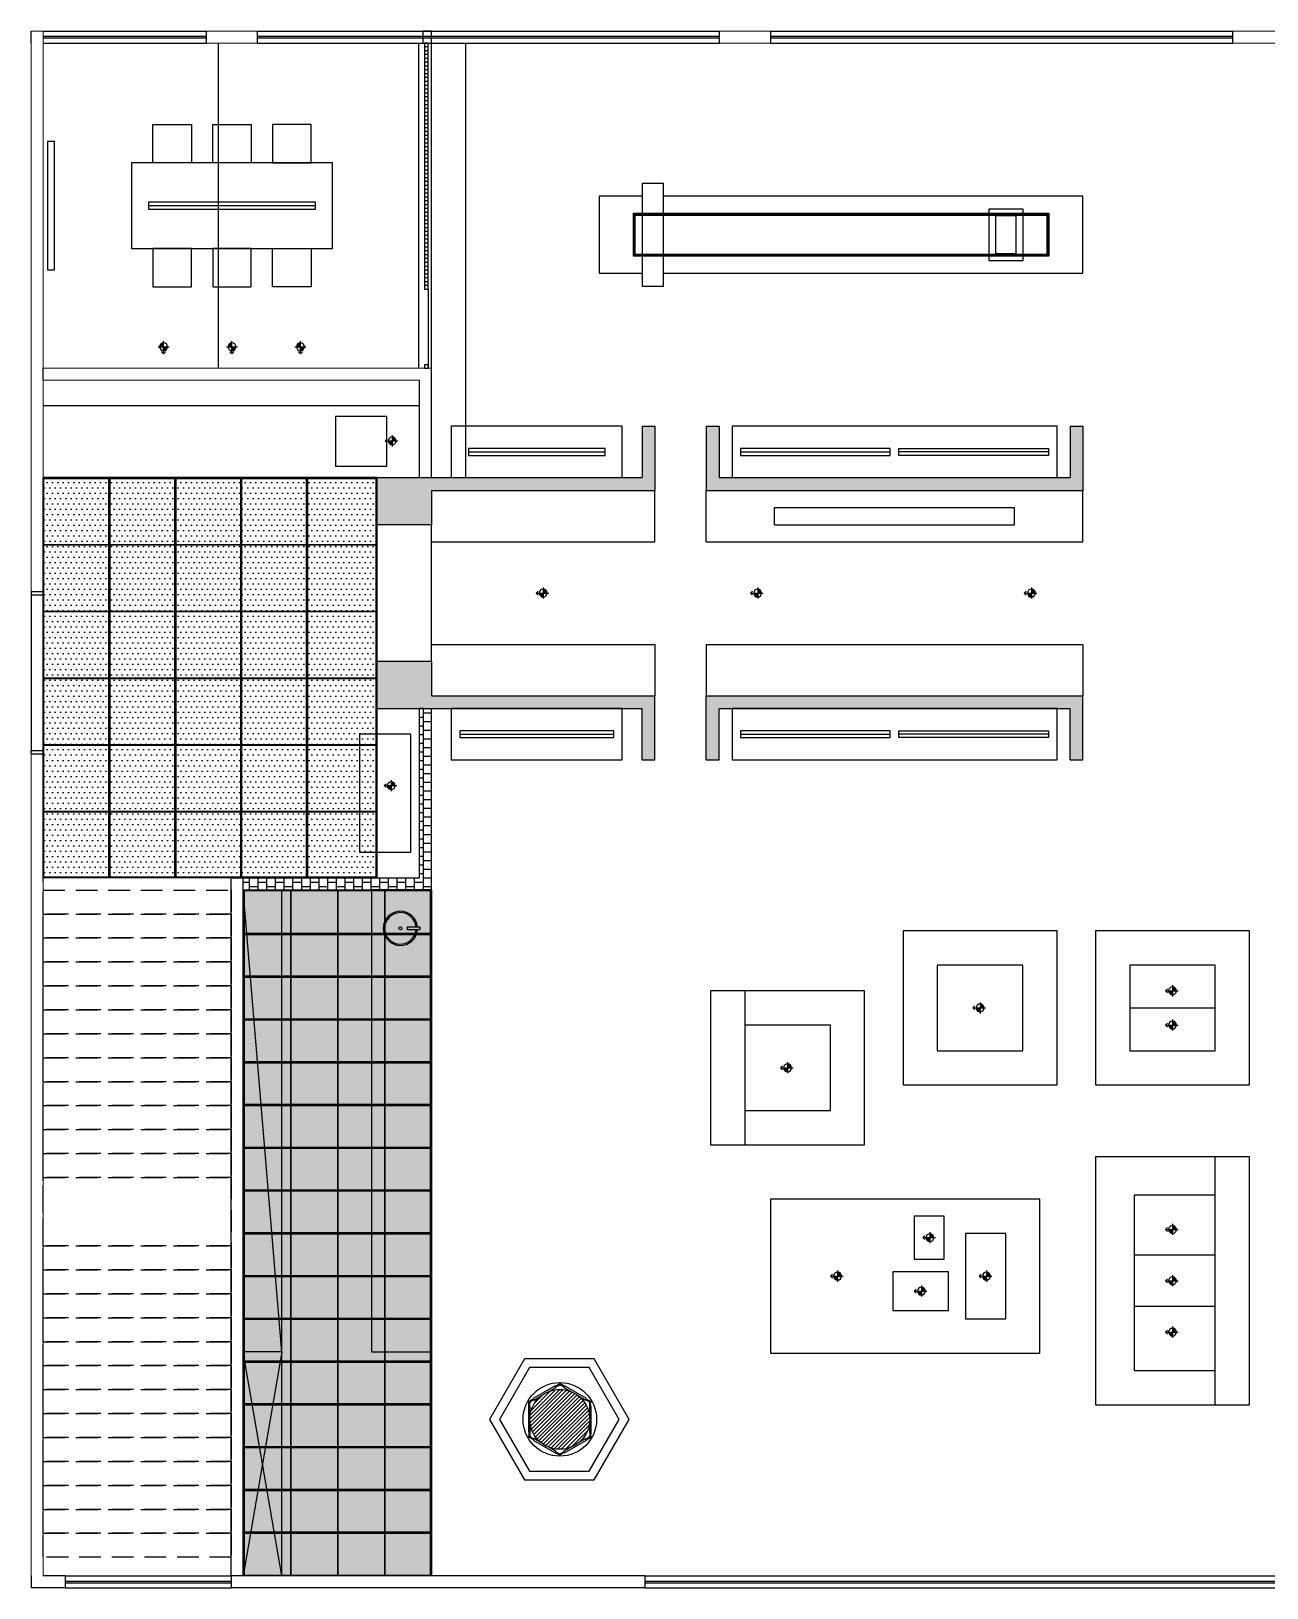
# Model space of a CAD drawing. Header units: millimetres. Extents: x 5625199 to 7433318, y -3316392 to -2552493.
# Drawn here: x 5939315 to 5953760, y -2584967 to -2566767 of the extents above; entities that cross this region are included whole.
import ezdxf

# ---------------------------------------------------------------- set-up
doc = ezdxf.new("R2010")
doc.units = ezdxf.units.MM
doc.linetypes.add('DASHEDX2', pattern=[38.1, 25.4, -12.7])
for name, color, linetype in [('PL-固定家具', 155, 'Continuous'), ('PL-固定落地', 155, 'Continuous'), ('PL-天花', 30, 'Continuous'), ('PL-新建墙体', 5, 'Continuous'), ('PL-活动家具', 15, 'Continuous'), ('PL-灯具', 2, 'Continuous')]:
    doc.layers.add(name, color=color, linetype=linetype)
doc.styles.add('XZC', font='SIMPLEX.SHX', dxfattribs={"width": 0.7, "bigfont": 'hztxt.shx'})
doc.linetypes.add('LED_LINE', pattern='A,12.7,-5.08,["LED",XZC,S=2.54,R=0,X=-2.54,Y=-1.27],-6.35', length=24.13)
pattern_1 = [(90, (312008.75, -404207.51), (-101.6, 6e-15), []), (180, (312008.753, -404207.51), (-101.6, -50.8), [101.6, -101.6])]

# ---------------------------------------------------------------- blocks, each defined once
blk = doc.blocks.new('黑石hei10.cn06063789')
h = blk.add_hatch(color=8)
h.paths.add_polyline_path([(0, 42), (30, 42, 0.414214), (0, 72)])
h.paths.add_polyline_path([(0, 42), (-30, 42, 0.414214), (0, 12)])
at = {"color": 0}
for p, q in [((-42, 42), (42, 42)), ((0, 96), (-15, 81)), ((0, 96), (0, 0)), ((0, 96), (15, 81))]:
    blk.add_line(p, q, dxfattribs=at)
blk.add_circle((0, 42), 30, dxfattribs=at)
blk = doc.blocks.new('*U705')
at = {"layer": 'PL-灯具'}
blk.add_blockref('黑石hei10.cn06063789', (0, -42), dxfattribs=at)
blk = doc.blocks.new('*U707')
at = {"layer": 'PL-灯具'}
blk.add_blockref('黑石hei10.cn06063789', (0, -42), dxfattribs=at)
blk = doc.blocks.new('*U709')
at = {"layer": 'PL-灯具'}
blk.add_blockref('黑石hei10.cn06063789', (0, -42), dxfattribs=at)
blk = doc.blocks.new('*U713')
at = {"layer": 'PL-灯具'}
blk.add_blockref('黑石hei10.cn06063789', (0, -42), dxfattribs=at)
blk = doc.blocks.new('*U714')
at = {"layer": 'PL-灯具'}
blk.add_blockref('黑石hei10.cn06063789', (0, -42), dxfattribs=at)
blk = doc.blocks.new('XP-4')
at = {"color": 0, "linetype": 'Continuous'}
blk.add_lwpolyline([(0, -16), (0, 16), (-179, 16), (-179, -16)], close=True, dxfattribs=at)
blk.add_circle((-276, 0), 20.9, dxfattribs=at)
blk.add_arc((-276, 0), 240, 3.7177, 356.2823, dxfattribs=at)
at = {"color": 8}
blk.add_arc((-276, 0), 221, 3.8796, 356.1204, dxfattribs=at)

msp = doc.modelspace()

# ---------------------------------------------------------------- hatches: boundary and pattern name
at = {"layer": 'PL-天花'}
h = msp.add_hatch(dxfattribs=at)
h.set_pattern_fill('DOTS', color=250, scale=1000)
h.set_pattern_definition([(0, (4565752.694, -2620792.49), (31.25, 62.5), [0, -62.5])])
h.paths.add_polyline_path([(5939465.29, -2571977.17), (5943345.41, -2571977.17), (5943345.41, -2576637.65), (5939465.29, -2576637.65)])
h = msp.add_hatch(dxfattribs=at)
h.set_pattern_fill('DOTS', color=250, scale=1000)
h.set_pattern_definition([(0, (4565752.694, -2620812.49), (31.25, 62.5), [0, -62.5])])
h.paths.add_polyline_path([(5943985.32, -2576817.28), (5941805.3, -2576817.28), (5941805.3, -2584817.24), (5943985.32, -2584817.24)])
at = {"layer": 'PL-新建墙体'}
h = msp.add_hatch(dxfattribs=at)
h.set_pattern_fill('AR-B88', color=250, scale=0.5, angle=90)
h.set_pattern_definition(pattern_1)
h.paths.add_polyline_path([(5943855.32, -2571987.17), (5943355.32, -2571987.17), (5943355.32, -2572137.17), (5943355.34, -2572537.17), (5943995.32, -2572537.17), (5943995.32, -2572137.17), (5946606.45, -2572137.17), (5946606.45, -2571387.17), (5946456.45, -2571387.17), (5946456.45, -2571987.17), (5943995.32, -2571987.17)])
h.paths.add_polyline_path([(5943355.32, -2574537.17), (5943355.41, -2574687.17), (5943855.32, -2574687.17), (5943995.59, -2574687.17), (5946456.45, -2574687.17), (5946456.45, -2575287.17), (5946606.45, -2575287.17), (5946606.45, -2574537.17), (5943995.32, -2574537.17), (5943995.32, -2574137.17), (5943355.4, -2574137.17)])
h.paths.add_polyline_path([(5947206.45, -2574537.17), (5947206.45, -2575287.17), (5947356.45, -2575287.17), (5947356.45, -2574687.17), (5951460.06, -2574687.17), (5951460.06, -2575287.17), (5951610.06, -2575287.17), (5951610.06, -2574537.17)])
h.paths.add_polyline_path([(5951610.06, -2572137.17), (5951610.06, -2571387.17), (5951460.06, -2571387.17), (5951460.06, -2571987.17), (5947356.45, -2571987.17), (5947356.45, -2571387.17), (5947206.45, -2571387.17), (5947206.45, -2572137.17)])
h.paths.add_polyline_path([(5958455.35, -2572137.17), (5958455.35, -2571387.17), (5958305.35, -2571387.17), (5958305.35, -2571987.17), (5954160.06, -2571987.17), (5954160.06, -2571387.17), (5954010.06, -2571387.17), (5954010.06, -2572137.17)])
h.paths.add_polyline_path([(5954010.06, -2574537.17), (5954010.06, -2575287.17), (5954160.06, -2575287.17), (5954160.06, -2574687.17), (5958305.35, -2574687.17), (5958305.35, -2575287.17), (5958455.35, -2575287.17), (5958455.35, -2574537.17)])
h.paths.add_polyline_path([(5961024.71, -2566767.06), (5961024.71, -2566827.06), (5961024.71, -2566847.06), (5961024.71, -2566907.06), (5961624.71, -2566907.06), (5961624.71, -2567307.06), (5961774.71, -2567307.06), (5961774.71, -2566907.06), (5961895.29, -2566907.06), (5961895.29, -2566767.06)])
h = msp.add_hatch(dxfattribs=at)
h.set_pattern_fill('AR-B88', color=250, scale=0.5, angle=90)
h.set_pattern_definition(pattern_1)
h.paths.add_polyline_path([(5943995.59, -2574687.17), (5943855.32, -2574687.17), (5943855.32, -2576667.65), (5941795.3, -2576667.65), (5941795.3, -2576807.28), (5943995.32, -2576807.28)])
h = msp.add_hatch(dxfattribs=at)
h.set_pattern_fill('ANSI31', color=251, scale=10)
h.set_pattern_definition([(45, (312008.753, -404207.51), (-22.4506403, 22.4506403), [])])
h.paths.add_polyline_path([(5959965.22, -2580820.61, 1), (5959265.22, -2580820.61, 1)])
h.paths.add_polyline_path([(5945845.3, -2582997.24, 1), (5945145.3, -2582997.24, 1)])

# ---------------------------------------------------------------- linework, layer by layer
at = {"color": 255, "ltscale": 500}
for p, q in [((5939315.19, -2566907.06), (5939315.19, -2566767.06)), ((5939455.29, -2570847.06), (5939455.29, -2570707.06))]:
    msp.add_line(p, q, dxfattribs=at)
at = {"lineweight": 18}
for p, q in [((5939455.29, -2566767.06), (5939315.19, -2566767.06)), ((5939455.29, -2566767.06), (5939455.29, -2570707.06)), ((5939315.19, -2573317.55), (5939315.19, -2566907.06)), ((5939455.29, -2570847.06), (5939455.29, -2573317.55)), ((5939315.19, -2584827.24), (5939315.19, -2575217.55)), ((5939455.3, -2584827.24), (5939455.29, -2575217.55)), ((5943995.51, -2576807.28), (5941795.3, -2576807.28))]:
    msp.add_line(p, q, dxfattribs=at)
at = {"color": 250, "ltscale": 500}
for p, q in [((5939455.29, -2566767.06), (5941363.2, -2566767.06)), ((5941963.2, -2566767.06), (5947363.2, -2566767.06)), ((5947963.2, -2566767.06), (5953363.2, -2566767.06)), ((5939455.29, -2566907.06), (5941363.2, -2566907.06)), ((5941963.2, -2566907.06), (5947363.2, -2566907.06)), ((5947963.2, -2566907.06), (5953363.2, -2566907.06)), ((5939315.19, -2573357.55), (5939315.19, -2575177.55)), ((5939714.87, -2584827.24), (5941655.3, -2584827.24)), ((5939714.87, -2584967.24), (5941655.3, -2584967.24)), ((5946488.02, -2584827.24), (5958942.14, -2584827.24)), ((5946488.02, -2584967.24), (5958942.14, -2584967.24))]:
    msp.add_line(p, q, dxfattribs=at)
at = {"color": 255}
for p, q in [((5941363.2, -2566907.06), (5941363.2, -2566767.06)), ((5941963.2, -2566907.06), (5941963.2, -2566767.06)), ((5947363.2, -2566907.06), (5947363.2, -2566767.06)), ((5947963.2, -2566907.06), (5947963.2, -2566767.06)), ((5953363.2, -2566907.06), (5953363.2, -2566767.06)), ((5939714.87, -2584827.24), (5939714.87, -2584967.24)), ((5941655.3, -2584827.24), (5941655.3, -2584967.24)), ((5946488.02, -2584827.24), (5946488.02, -2584967.24)), ((5946488.02, -2584827.24), (5946488.02, -2584967.24))]:
    msp.add_line(p, q, dxfattribs=at)
at = {"color": 255, "lineweight": 9}
for p, q in [((5941363.2, -2566767.06), (5941963.2, -2566767.06)), ((5947363.2, -2566767.06), (5947963.2, -2566767.06)), ((5953363.2, -2566767.06), (5953963.2, -2566767.06)), ((5941363.2, -2566907.06), (5941963.2, -2566907.06)), ((5947363.2, -2566907.06), (5947963.2, -2566907.06)), ((5953363.2, -2566907.06), (5953963.2, -2566907.06))]:
    msp.add_line(p, q, dxfattribs=at)
at = {"color": 3, "ltscale": 500}
for p, q in [((5939455.29, -2566827.06), (5941363.2, -2566827.06)), ((5939455.29, -2566847.06), (5941363.2, -2566847.06)), ((5941963.2, -2566827.06), (5947363.2, -2566827.06)), ((5941963.2, -2566847.06), (5947363.2, -2566847.06)), ((5947963.2, -2566827.06), (5953363.2, -2566827.06)), ((5947963.2, -2566847.06), (5953363.2, -2566847.06)), ((5939714.87, -2584887.24), (5941655.3, -2584887.24)), ((5939714.87, -2584907.24), (5941655.3, -2584907.24)), ((5946488.02, -2584887.24), (5958942.14, -2584887.24)), ((5946488.02, -2584907.24), (5958942.14, -2584907.24))]:
    msp.add_line(p, q, dxfattribs=at)
at = {"lineweight": 9}
for p, q in [((5939455.29, -2570707.06), (5941515.3, -2570707.06)), ((5943995.32, -2570707.06), (5941515.3, -2570707.06)), ((5941515.3, -2570707.06), (5941515.3, -2570707.06)), ((5939455.29, -2570847.06), (5941655.3, -2570847.06)), ((5943855.32, -2570847.06), (5941655.3, -2570847.06))]:
    msp.add_line(p, q, dxfattribs=at)
at = {"ltscale": 500}
for p, q in [((5943995.32, -2571987.17), (5943995.32, -2570707.06)), ((5943855.32, -2571987.17), (5943855.32, -2570847.06)), ((5939315.19, -2573317.55), (5939455.29, -2573317.55)), ((5939315.19, -2575217.55), (5939455.29, -2575217.55)), ((5941795.3, -2576807.28), (5941795.3, -2576667.65)), ((5939315.19, -2584827.24), (5939315.19, -2584967.24)), ((5939714.87, -2584967.24), (5939315.19, -2584967.24)), ((5939714.87, -2584827.24), (5939455.3, -2584827.24)), ((5946488.02, -2584827.24), (5941655.3, -2584827.24)), ((5946488.02, -2584967.24), (5941655.3, -2584967.24))]:
    msp.add_line(p, q, dxfattribs=at)
at = {"color": 255, "lineweight": 18}
msp.add_line((5939455.29, -2582106.66), (5939455.29, -2576668.22), dxfattribs=at)
at = {"color": 255, "linetype": 'DASHEDX2', "ltscale": 10}
msp.add_line((5939455.3, -2584327.24), (5939455.3, -2576668.22), dxfattribs=at)
for p, q in [((5941655.3, -2584827.24), (5941655.3, -2576667.65)), ((5941795.3, -2584827.24), (5941795.3, -2576807.28))]:
    msp.add_line(p, q)
at = {"ltscale": 500}
for points in [[(5939315.19, -2573317.55), (5939315.19, -2573357.55), (5939455.19, -2573357.55), (5939455.19, -2573317.55)], [(5939315.19, -2575217.55), (5939315.19, -2575177.55), (5939455.19, -2575177.55), (5939455.19, -2575217.55)]]:
    msp.add_lwpolyline(points, dxfattribs=at)
at = {"color": 250, "linetype": 'DASHEDX2', "ltscale": 10}
for points in [[(5939455.3, -2576809.24), (5941655.3, -2576809.31), (5941655.3, -2577089.31), (5939455.3, -2577089.24)], [(5939455.3, -2577089.24), (5941655.3, -2577089.31), (5941655.3, -2577369.31), (5939455.3, -2577369.24)], [(5939455.3, -2577369.24), (5941655.3, -2577369.31), (5941655.3, -2577649.31), (5939455.3, -2577649.24)], [(5939455.3, -2577649.24), (5941655.3, -2577649.31), (5941655.3, -2577929.31), (5939455.3, -2577929.24)], [(5939455.3, -2577929.24), (5941655.3, -2577929.31), (5941655.3, -2578209.31), (5939455.3, -2578209.24)], [(5939455.3, -2578209.24), (5941655.3, -2578209.31), (5941655.3, -2578489.31), (5939455.3, -2578489.24)], [(5939455.3, -2578489.24), (5941655.3, -2578489.31), (5941655.3, -2578769.31), (5939455.3, -2578769.24)], [(5939455.3, -2578769.24), (5941655.3, -2578769.31), (5941655.3, -2579049.31), (5939455.3, -2579049.24)], [(5939455.3, -2579049.24), (5941655.3, -2579049.31), (5941655.3, -2579329.31), (5939455.3, -2579329.24)], [(5939455.3, -2579329.24), (5941655.3, -2579329.31), (5941655.3, -2579609.31), (5939455.3, -2579609.24)], [(5939455.3, -2579609.24), (5941655.3, -2579609.31), (5941655.3, -2579889.31), (5939455.3, -2579889.24)], [(5939455.3, -2579889.24), (5941655.3, -2579889.31), (5941655.3, -2580169.31), (5939455.3, -2580169.24)], [(5939455.3, -2580169.24), (5941655.3, -2580169.31), (5941655.3, -2580969.31), (5939455.3, -2580969.24)], [(5939455.3, -2580969.24), (5941655.3, -2580969.31), (5941655.3, -2581249.31), (5939455.3, -2581249.24)], [(5939455.3, -2581249.24), (5941655.3, -2581249.31), (5941655.3, -2581529.31), (5939455.3, -2581529.24)], [(5939455.3, -2581529.24), (5941655.3, -2581529.31), (5941655.3, -2581809.31), (5939455.3, -2581809.24)], [(5939455.3, -2581809.24), (5941655.3, -2581809.31), (5941655.3, -2582089.31), (5939455.3, -2582089.24)], [(5939455.3, -2582089.24), (5941655.3, -2582089.31), (5941655.3, -2582369.31), (5939455.3, -2582369.24)], [(5939455.3, -2582369.24), (5941655.3, -2582369.31), (5941655.3, -2582649.31), (5939455.3, -2582649.24)], [(5939455.3, -2582649.24), (5941655.3, -2582649.31), (5941655.3, -2582929.31), (5939455.3, -2582929.24)], [(5939455.3, -2582929.24), (5941655.3, -2582929.31), (5941655.3, -2583209.31), (5939455.3, -2583209.24)], [(5939455.3, -2583209.24), (5941655.3, -2583209.31), (5941655.3, -2583489.31), (5939455.3, -2583489.24)], [(5939455.3, -2583489.24), (5941655.3, -2583489.31), (5941655.3, -2583769.31), (5939455.3, -2583769.24)], [(5939455.3, -2583769.24), (5941655.3, -2583769.31), (5941655.3, -2584049.31), (5939455.3, -2584049.24)], [(5939455.3, -2584049.24), (5941655.3, -2584049.31), (5941655.3, -2584329.31), (5939455.3, -2584329.24)], [(5939455.3, -2584329.24), (5941655.3, -2584329.31), (5941655.3, -2584609.31), (5939455.3, -2584609.24)]]:
    msp.add_lwpolyline(points, close=True, dxfattribs=at)
at = {"layer": 'PL-固定家具', "ltscale": 500}
for p, q in [((5943915.32, -2566906.95), (5943915.32, -2569787.06)), ((5943955.32, -2569786.95), (5943955.32, -2566906.95)), ((5943955.32, -2569787.06), (5943915.32, -2569787.06))]:
    msp.add_line(p, q, dxfattribs=at)
at = {"layer": 'PL-固定家具'}
msp.add_line((5943855.32, -2571147.06), (5939455.29, -2571147.06), dxfattribs=at)
at = {"layer": 'PL-固定家具', "color": 8}
for p, q in [((5945444.6, -2582609.19), (5945485.3, -2582586.99)), ((5945449.39, -2582617.97), (5945490.09, -2582595.77)), ((5945541.21, -2582617.97), (5945500.51, -2582595.77)), ((5945546, -2582609.19), (5945505.3, -2582586.99)), ((5945184.59, -2582759.31), (5945145.02, -2582783.46)), ((5945189.8, -2582767.84), (5945150.23, -2582791.99)), ((5945800.8, -2582767.84), (5945840.37, -2582791.99)), ((5945806.01, -2582759.31), (5945845.58, -2582783.46)), ((5945133.89, -2582847.11), (5945135.02, -2582800.77)), ((5945143.89, -2582847.36), (5945145.02, -2582801.02)), ((5945846.71, -2582847.36), (5945845.58, -2582801.02)), ((5945856.71, -2582847.11), (5945855.58, -2582800.77)), ((5945133.89, -2583147.36), (5945135.02, -2583193.7)), ((5945143.89, -2583147.11), (5945145.02, -2583193.46)), ((5945846.71, -2583147.11), (5945845.58, -2583193.46)), ((5945856.71, -2583147.36), (5945855.58, -2583193.7)), ((5945184.59, -2583235.16), (5945145.02, -2583211.02)), ((5945189.8, -2583226.63), (5945150.23, -2583202.48)), ((5945800.8, -2583226.63), (5945840.37, -2583202.48)), ((5945806.01, -2583235.16), (5945845.58, -2583211.02)), ((5945444.6, -2583385.29), (5945485.3, -2583407.48)), ((5945449.39, -2583376.51), (5945490.09, -2583398.7)), ((5945541.21, -2583376.51), (5945500.51, -2583398.7)), ((5945546, -2583385.29), (5945505.3, -2583407.48))]:
    msp.add_line(p, q, dxfattribs=at)
at = {"layer": 'PL-固定家具', "color": 250, "ltscale": 500}
for points in [[(5943915.32, -2566946.95), (5943955.32, -2566946.95), (5943955.32, -2566906.95), (5943915.32, -2566906.95)], [(5943915.32, -2567036.95), (5943955.32, -2567036.95), (5943955.32, -2566996.95), (5943915.32, -2566996.95)], [(5943915.32, -2567126.95), (5943955.32, -2567126.95), (5943955.32, -2567086.95), (5943915.32, -2567086.95)], [(5943915.32, -2567216.95), (5943955.32, -2567216.95), (5943955.32, -2567176.95), (5943915.32, -2567176.95)], [(5943915.32, -2567306.95), (5943955.32, -2567306.95), (5943955.32, -2567266.95), (5943915.32, -2567266.95)], [(5943915.32, -2567396.95), (5943955.32, -2567396.95), (5943955.32, -2567356.95), (5943915.32, -2567356.95)], [(5943915.32, -2567486.95), (5943955.32, -2567486.95), (5943955.32, -2567446.95), (5943915.32, -2567446.95)], [(5943915.32, -2567576.95), (5943955.32, -2567576.95), (5943955.32, -2567536.95), (5943915.32, -2567536.95)], [(5943915.32, -2567666.95), (5943955.32, -2567666.95), (5943955.32, -2567626.95), (5943915.32, -2567626.95)], [(5943915.32, -2567756.95), (5943955.32, -2567756.95), (5943955.32, -2567716.95), (5943915.32, -2567716.95)], [(5943915.32, -2567846.95), (5943955.32, -2567846.95), (5943955.32, -2567806.95), (5943915.32, -2567806.95)], [(5943915.32, -2567936.95), (5943955.32, -2567936.95), (5943955.32, -2567896.95), (5943915.32, -2567896.95)], [(5943915.32, -2568026.95), (5943955.32, -2568026.95), (5943955.32, -2567986.95), (5943915.32, -2567986.95)], [(5943915.32, -2568116.95), (5943955.32, -2568116.95), (5943955.32, -2568076.95), (5943915.32, -2568076.95)], [(5943915.32, -2568206.95), (5943955.32, -2568206.95), (5943955.32, -2568166.95), (5943915.32, -2568166.95)], [(5943915.32, -2568296.95), (5943955.32, -2568296.95), (5943955.32, -2568256.95), (5943915.32, -2568256.95)], [(5943915.32, -2568386.95), (5943955.32, -2568386.95), (5943955.32, -2568346.95), (5943915.32, -2568346.95)], [(5943915.32, -2568476.95), (5943955.32, -2568476.95), (5943955.32, -2568436.95), (5943915.32, -2568436.95)], [(5943915.32, -2568566.95), (5943955.32, -2568566.95), (5943955.32, -2568526.95), (5943915.32, -2568526.95)], [(5943915.32, -2568656.95), (5943955.32, -2568656.95), (5943955.32, -2568616.95), (5943915.32, -2568616.95)], [(5943915.32, -2568746.95), (5943955.32, -2568746.95), (5943955.32, -2568706.95), (5943915.32, -2568706.95)], [(5943915.32, -2568836.95), (5943955.32, -2568836.95), (5943955.32, -2568796.95), (5943915.32, -2568796.95)], [(5943915.32, -2568926.95), (5943955.32, -2568926.95), (5943955.32, -2568886.95), (5943915.32, -2568886.95)], [(5943915.32, -2569016.95), (5943955.32, -2569016.95), (5943955.32, -2568976.95), (5943915.32, -2568976.95)], [(5943915.32, -2569106.95), (5943955.32, -2569106.95), (5943955.32, -2569066.95), (5943915.32, -2569066.95)], [(5943915.32, -2569196.95), (5943955.32, -2569196.95), (5943955.32, -2569156.95), (5943915.32, -2569156.95)], [(5943915.32, -2569286.95), (5943955.32, -2569286.95), (5943955.32, -2569246.95), (5943915.32, -2569246.95)], [(5943915.32, -2569376.95), (5943955.32, -2569376.95), (5943955.32, -2569336.95), (5943915.32, -2569336.95)], [(5943915.32, -2569466.95), (5943955.32, -2569466.95), (5943955.32, -2569426.95), (5943915.32, -2569426.95)], [(5943915.32, -2569556.95), (5943955.32, -2569556.95), (5943955.32, -2569516.95), (5943915.32, -2569516.95)], [(5943915.32, -2569646.95), (5943955.32, -2569646.95), (5943955.32, -2569606.95), (5943915.32, -2569606.95)], [(5943915.32, -2569736.95), (5943955.32, -2569736.95), (5943955.32, -2569696.95), (5943915.32, -2569696.95)]]:
    msp.add_lwpolyline(points, close=True, dxfattribs=at)
at = {"layer": 'PL-固定家具', "ltscale": 500}
msp.add_lwpolyline([(5943915.32, -2570706.95), (5943955.32, -2570706.95), (5943955.32, -2570666.95), (5943915.32, -2570666.95)], close=True, dxfattribs=at)
at = {"layer": 'PL-固定家具', "color": 8}
for points in [[(5945365.4, -2582672.24), (5945452, -2582622.24), (5945442, -2582604.92), (5945182.19, -2582754.92), (5945192.19, -2582772.24), (5945278.79, -2582722.24)], [(5945711.81, -2582722.24), (5945798.41, -2582772.24), (5945808.41, -2582754.92), (5945548.6, -2582604.92), (5945538.6, -2582622.24), (5945625.2, -2582672.24)], [(5945148.89, -2582947.24), (5945148.89, -2582847.24), (5945128.89, -2582847.24), (5945128.89, -2583147.24), (5945148.89, -2583147.24), (5945148.89, -2583047.24)], [(5945841.71, -2583047.24), (5945841.71, -2583147.24), (5945861.71, -2583147.24), (5945861.71, -2582847.24), (5945841.71, -2582847.24), (5945841.71, -2582947.24)], [(5945278.79, -2583272.24), (5945192.19, -2583222.24), (5945182.19, -2583239.56), (5945442, -2583389.56), (5945452, -2583372.24), (5945365.4, -2583322.24)], [(5945625.2, -2583322.24), (5945538.6, -2583372.24), (5945548.6, -2583389.56), (5945808.41, -2583239.56), (5945798.41, -2583222.24), (5945711.81, -2583272.24)]]:
    msp.add_lwpolyline(points, dxfattribs=at)
at = {"layer": 'PL-固定家具', "color": 250}
msp.add_circle((5945495.3, -2582997.24), 430, dxfattribs=at)
at = {"layer": 'PL-固定家具'}
for centre in [(5945495.3, -2582587.24), (5945140.23, -2582792.24), (5945850.37, -2582792.24), (5945140.23, -2583202.24), (5945850.37, -2583202.24), (5945495.3, -2583407.24)]:
    msp.add_circle(centre, 10, dxfattribs=at)
at = {"layer": 'PL-固定落地', "color": 8, "ltscale": 500}
msp.add_line((5943995.32, -2570707.06), (5943995.32, -2566907.06), dxfattribs=at)
at = {"layer": 'PL-固定落地', "color": 250}
for p, q in [((5942245.3, -2582207.28), (5941795.3, -2576807.28)), ((5942245.3, -2582207.28), (5941795.3, -2584827.24)), ((5942245.3, -2584827.24), (5941795.3, -2582207.28))]:
    msp.add_line(p, q, dxfattribs=at)
at = {"layer": 'PL-固定落地'}
for p, q in [((5942245.3, -2584827.24), (5942245.3, -2576807.28)), ((5942245.3, -2582207.28), (5941795.3, -2582207.28))]:
    msp.add_line(p, q, dxfattribs=at)
at = {"layer": 'PL-天花', "ltscale": 500}
for p, q in [((5941505.32, -2570707.06), (5941505.32, -2566907.06)), ((5943845.32, -2570707.06), (5943845.32, -2566907.06)), ((5944395.32, -2571987.17), (5944395.32, -2566907.06)), ((5943955.32, -2569786.95), (5943955.32, -2570707.06)), ((5943355.32, -2571987.17), (5939455.29, -2571987.17)), ((5946606.45, -2572737.17), (5946606.45, -2572137.17)), ((5947206.45, -2572737.17), (5947206.45, -2572137.17)), ((5951610.06, -2572737.17), (5951610.06, -2572137.17)), ((5948006.45, -2572537.17), (5948006.45, -2572337.17)), ((5948006.45, -2572337.17), (5950810.06, -2572337.17)), ((5950810.06, -2572537.17), (5950810.06, -2572337.17)), ((5943355.34, -2572527.17), (5943355.4, -2574117.17)), ((5943995.32, -2574137.17), (5943995.32, -2572537.17)), ((5948006.45, -2572537.17), (5950810.06, -2572537.17)), ((5943995.32, -2572737.17), (5946606.45, -2572737.17)), ((5947206.45, -2572737.17), (5951610.06, -2572737.17)), ((5943995.32, -2573937.17), (5946606.45, -2573937.17)), ((5946606.45, -2573937.17), (5946606.45, -2574537.17)), ((5947206.45, -2573937.17), (5951610.06, -2573937.17)), ((5947206.45, -2573937.17), (5947206.45, -2574537.17)), ((5951610.06, -2573937.17), (5951610.06, -2574537.17)), ((5943995.51, -2576807.28), (5943995.51, -2584827.24))]:
    msp.add_line(p, q, dxfattribs=at)
at = {"layer": 'PL-天花', "color": 2, "linetype": 'LED_LINE', "ltscale": 0.3}
for p, q in [((5940688.2, -2568807.06), (5942638.2, -2568807.06)), ((5944426.02, -2571687.17), (5946026.02, -2571687.17)), ((5947608.26, -2571687.17), (5949358.26, -2571687.17)), ((5951208.26, -2571687.17), (5949458.26, -2571687.17)), ((5944326.02, -2574987.17), (5946126.02, -2574987.17)), ((5947608.26, -2574987.17), (5949358.26, -2574987.17)), ((5951208.26, -2574987.17), (5949458.26, -2574987.17))]:
    msp.add_line(p, q, dxfattribs=at)
at = {"layer": 'PL-天花', "ltscale": 500}
for points in [[(5940688.2, -2568847.06), (5942638.2, -2568847.06), (5942638.2, -2568767.06), (5940688.2, -2568767.06)], [(5946356.45, -2568897.12), (5951210.06, -2568897.12), (5951210.06, -2569397.12), (5946356.45, -2569397.12)], [(5946376.45, -2568917.12), (5951190.06, -2568917.12), (5951190.06, -2569377.12), (5946376.45, -2569377.12)], [(5944426.02, -2571727.17), (5946026.02, -2571727.17), (5946026.02, -2571647.17), (5944426.02, -2571647.17)], [(5947608.26, -2571727.17), (5949358.26, -2571727.17), (5949358.26, -2571647.17), (5947608.26, -2571647.17)], [(5951208.26, -2571727.17), (5949458.26, -2571727.17), (5949458.26, -2571647.17), (5951208.26, -2571647.17)], [(5939455.29, -2571987.17), (5943355.41, -2571987.17), (5943355.41, -2576667.65), (5939455.29, -2576667.65)], [(5939465.29, -2571997.17), (5943345.41, -2571997.17), (5943345.41, -2576657.65), (5939465.29, -2576657.65)], [(5944326.02, -2575027.17), (5946126.02, -2575027.17), (5946126.02, -2574947.17), (5944326.02, -2574947.17)], [(5947608.26, -2575027.17), (5949358.26, -2575027.17), (5949358.26, -2574947.17), (5947608.26, -2574947.17)], [(5951208.26, -2575027.17), (5949458.26, -2575027.17), (5949458.26, -2574947.17), (5951208.26, -2574947.17)], [(5943985.32, -2576817.28), (5941805.3, -2576817.28), (5941805.3, -2584817.24), (5943985.32, -2584817.24)]]:
    msp.add_lwpolyline(points, close=True, dxfattribs=at)
at = {"layer": 'PL-天花', "color": 2, "linetype": 'LED_LINE', "ltscale": 0.3}
msp.add_lwpolyline([(5946366.45, -2568907.12), (5951200.06, -2568907.12), (5951200.06, -2569387.12), (5946366.45, -2569387.12)], close=True, dxfattribs=at)
at = {"layer": 'PL-天花', "color": 8, "ltscale": 500}
for points in [[(5940235.29, -2571997.17), (5940235.29, -2576657.65), (5940225.29, -2576657.65), (5940225.29, -2571997.17)], [(5941005.29, -2571997.17), (5941005.29, -2576657.65), (5940995.29, -2576657.65), (5940995.29, -2571997.17)], [(5941775.29, -2571997.17), (5941775.29, -2576657.65), (5941765.29, -2576657.65), (5941765.29, -2571997.17)], [(5942545.29, -2571997.17), (5942545.29, -2576657.65), (5942535.29, -2576657.65), (5942535.29, -2571997.17)], [(5939465.29, -2572767.65), (5943345.41, -2572767.65), (5943345.41, -2572777.65), (5939465.29, -2572777.65)], [(5939465.29, -2573547.65), (5943345.41, -2573547.65), (5943345.41, -2573557.65), (5939465.29, -2573557.65)], [(5939465.29, -2574327.65), (5943345.41, -2574327.65), (5943345.41, -2574337.65), (5939465.29, -2574337.65)], [(5939465.29, -2575107.65), (5943345.41, -2575107.65), (5943345.41, -2575117.65), (5939465.29, -2575117.65)], [(5939465.29, -2575887.65), (5943345.41, -2575887.65), (5943345.41, -2575897.65), (5939465.29, -2575897.65)], [(5942355.3, -2576817.28), (5942345.3, -2576817.28), (5942345.3, -2584817.24), (5942355.3, -2584817.24)], [(5942905.3, -2576817.28), (5942895.3, -2576817.28), (5942895.3, -2584817.24), (5942905.3, -2584817.24)], [(5943455.3, -2576817.28), (5943445.3, -2576817.28), (5943445.3, -2584817.24), (5943455.3, -2584817.24)], [(5941805.3, -2577327.24), (5943985.3, -2577327.24), (5943985.3, -2577317.24), (5941805.3, -2577317.24)], [(5941805.3, -2577827.24), (5943985.3, -2577827.24), (5943985.3, -2577817.24), (5941805.3, -2577817.24)], [(5941805.3, -2578327.24), (5943985.3, -2578327.24), (5943985.3, -2578317.24), (5941805.3, -2578317.24)], [(5941805.3, -2578827.24), (5943985.3, -2578827.24), (5943985.3, -2578817.24), (5941805.3, -2578817.24)], [(5941805.3, -2579327.24), (5943985.3, -2579327.24), (5943985.3, -2579317.24), (5941805.3, -2579317.24)], [(5941805.3, -2579827.24), (5943985.3, -2579827.24), (5943985.3, -2579817.24), (5941805.3, -2579817.24)], [(5941805.3, -2580327.24), (5943985.3, -2580327.24), (5943985.3, -2580317.24), (5941805.3, -2580317.24)], [(5941805.3, -2580827.24), (5943985.3, -2580827.24), (5943985.3, -2580817.24), (5941805.3, -2580817.24)], [(5941805.3, -2581327.24), (5943985.3, -2581327.24), (5943985.3, -2581317.24), (5941805.3, -2581317.24)], [(5941805.3, -2581827.24), (5943985.3, -2581827.24), (5943985.3, -2581817.24), (5941805.3, -2581817.24)], [(5941805.3, -2582327.24), (5943985.3, -2582327.24), (5943985.3, -2582317.24), (5941805.3, -2582317.24)], [(5941805.3, -2582827.24), (5943985.3, -2582827.24), (5943985.3, -2582817.24), (5941805.3, -2582817.24)], [(5941805.3, -2583327.24), (5943985.3, -2583327.24), (5943985.3, -2583317.24), (5941805.3, -2583317.24)], [(5941805.3, -2583827.24), (5943985.3, -2583827.24), (5943985.3, -2583817.24), (5941805.3, -2583817.24)], [(5941805.3, -2584327.24), (5943985.3, -2584327.24), (5943985.3, -2584317.24), (5941805.3, -2584317.24)]]:
    msp.add_lwpolyline(points, close=True, dxfattribs=at)
at = {"layer": 'PL-新建墙体'}
for p, q in [((5946456.45, -2571387.17), (5946606.45, -2571387.17)), ((5946456.45, -2571387.17), (5946456.45, -2571987.17)), ((5946606.45, -2571387.17), (5946606.45, -2572137.17)), ((5947206.45, -2571387.17), (5947206.45, -2572137.17)), ((5947206.45, -2571387.17), (5947356.45, -2571387.17)), ((5947356.45, -2571387.17), (5947356.45, -2571987.17)), ((5951460.06, -2571387.17), (5951610.06, -2571387.17)), ((5951460.06, -2571387.17), (5951460.06, -2571987.17)), ((5951610.06, -2571387.17), (5951610.06, -2572137.17)), ((5943355.32, -2571987.17), (5946456.45, -2571987.17)), ((5943355.32, -2571987.17), (5943355.32, -2572137.17)), ((5947356.45, -2571987.17), (5951460.06, -2571987.17)), ((5943355.32, -2572137.17), (5943355.34, -2572537.17)), ((5943995.32, -2572137.17), (5946606.45, -2572137.17)), ((5943995.32, -2572137.17), (5943995.32, -2572537.17)), ((5947206.45, -2572137.17), (5951610.06, -2572137.17)), ((5943995.32, -2572537.17), (5943355.34, -2572537.17)), ((5943995.32, -2574137.17), (5943355.39, -2574137.17)), ((5943355.4, -2574137.17), (5943355.41, -2574537.17)), ((5943995.32, -2574137.17), (5943995.32, -2574537.17)), ((5943355.41, -2574687.17), (5943355.32, -2574537.17)), ((5943995.32, -2574537.17), (5946606.45, -2574537.17)), ((5946606.45, -2575287.17), (5946606.45, -2574537.17)), ((5947206.45, -2574537.17), (5951610.06, -2574537.17)), ((5947206.45, -2575287.17), (5947206.45, -2574537.17)), ((5951610.06, -2575287.17), (5951610.06, -2574537.17)), ((5943355.41, -2574687.17), (5943855.32, -2574687.17)), ((5943855.32, -2574687.17), (5943995.32, -2574687.18)), ((5943855.32, -2576667.65), (5943855.32, -2574687.17)), ((5943995.51, -2576807.28), (5943995.59, -2574687.17)), ((5943995.59, -2574687.17), (5946456.45, -2574687.17)), ((5946456.45, -2575287.17), (5946456.45, -2574687.17)), ((5947356.45, -2574687.17), (5951460.06, -2574687.17)), ((5947356.45, -2575287.17), (5947356.45, -2574687.17)), ((5951460.06, -2575287.17), (5951460.06, -2574687.17)), ((5946456.45, -2575287.17), (5946606.45, -2575287.17)), ((5947206.45, -2575287.17), (5947356.45, -2575287.17)), ((5951460.06, -2575287.17), (5951610.06, -2575287.17)), ((5941655.3, -2576667.65), (5943855.32, -2576667.65)), ((5941795.3, -2576807.28), (5943995.32, -2576807.28))]:
    msp.add_line(p, q, dxfattribs=at)
msp.add_lwpolyline([(5943895.32, -2566907.06), (5943995.32, -2566907.06), (5943995.32, -2566767.06), (5943895.32, -2566767.06)], close=True, dxfattribs=at)
msp.add_circle((5945495.3, -2582997.24), 350, dxfattribs=at)
at = {"layer": 'PL-活动家具', "color": 250}
for p, q in [((5947657.71, -2577987.17), (5947657.71, -2579787.17)), ((5952157.71, -2578187.17), (5953157.71, -2578187.17)), ((5948657.71, -2578387.17), (5947657.71, -2578387.17)), ((5948657.71, -2579387.17), (5948657.71, -2578387.17)), ((5947657.71, -2579387.17), (5948657.71, -2579387.17)), ((5953157.71, -2582827.24), (5953157.71, -2579927.24)), ((5953157.71, -2580377.24), (5952207.71, -2580377.24)), ((5952207.71, -2580377.24), (5952207.71, -2582427.24)), ((5953157.71, -2581077.24), (5952207.71, -2581077.24)), ((5953157.71, -2581677.24), (5952207.71, -2581677.24)), ((5952207.71, -2582427.24), (5953157.71, -2582427.24))]:
    msp.add_line(p, q, dxfattribs=at)
at = {"layer": 'PL-活动家具', "color": 8}
for points in [[(5941188.2, -2567857.06), (5941188.2, -2568307.06), (5940738.2, -2568307.06), (5940738.2, -2567857.06)], [(5941888.2, -2567857.06), (5941888.2, -2568307.06), (5941438.2, -2568307.06), (5941438.2, -2567857.06)], [(5942138.2, -2567857.06), (5942138.2, -2568307.06), (5942588.2, -2568307.06), (5942588.2, -2567857.06)], [(5941188.2, -2569757.06), (5941188.2, -2569307.06), (5940738.2, -2569307.06), (5940738.2, -2569757.06)], [(5941888.2, -2569757.06), (5941888.2, -2569307.06), (5941438.2, -2569307.06), (5941438.2, -2569757.06)], [(5942138.2, -2569757.06), (5942138.2, -2569307.06), (5942588.2, -2569307.06), (5942588.2, -2569757.06)], [(5949507.71, -2579087.17), (5951307.71, -2579087.17), (5951307.71, -2577287.17), (5949507.71, -2577287.17)], [(5951757.71, -2579087.17), (5953557.71, -2579087.17), (5953557.71, -2577287.17), (5951757.71, -2577287.17)], [(5947257.71, -2579787.17), (5949057.71, -2579787.17), (5949057.71, -2577987.17), (5947257.71, -2577987.17)], [(5951757.71, -2582827.24), (5953557.71, -2582827.24), (5953557.71, -2579927.24), (5951757.71, -2579927.24)], [(5947957.71, -2582222.92), (5951107.71, -2582222.92), (5951107.71, -2580422.92), (5947957.71, -2580422.92)]]:
    msp.add_lwpolyline(points, close=True, dxfattribs=at)
at = {"layer": 'PL-活动家具'}
for points in [[(5939508.2, -2568057.06), (5939508.2, -2569557.06), (5939588.2, -2569557.06), (5939588.2, -2568057.06)], [(5940488.2, -2569307.06), (5942838.2, -2569307.06), (5942838.2, -2568307.06), (5940488.2, -2568307.06)], [(5946456.45, -2568547.12), (5946456.45, -2569747.12), (5946706.45, -2569747.12), (5946706.45, -2568547.12)], [(5950510.06, -2569447.12), (5950910.06, -2569447.12), (5950910.06, -2568847.12), (5950510.06, -2568847.12)], [(5942872.17, -2571273.79), (5942872.17, -2571854.27), (5943472.17, -2571854.27), (5943472.17, -2571273.79)], [(5944226.02, -2571987.17), (5946226.02, -2571987.17), (5946226.02, -2571387.17), (5944226.02, -2571387.17)], [(5947508.26, -2571987.17), (5951308.26, -2571987.17), (5951308.26, -2571387.17), (5947508.26, -2571387.17)], [(5944226.02, -2575287.17), (5946226.02, -2575287.17), (5946226.02, -2574687.17), (5944226.02, -2574687.17)], [(5947508.26, -2575287.17), (5951308.26, -2575287.17), (5951308.26, -2574687.17), (5947508.26, -2574687.17)], [(5943155.32, -2574987.17), (5943155.32, -2576367.65), (5943755.32, -2576367.65), (5943755.32, -2574987.17)], [(5943295.51, -2576807.28), (5943295.51, -2582207.28), (5943995.51, -2582207.28), (5943995.51, -2576807.28)], [(5945081.58, -2582291.42), (5944673.84, -2582997.64), (5945081.58, -2583703.86), (5945897.05, -2583703.86), (5946304.78, -2582997.64), (5945897.05, -2582291.42)], [(5945139.31, -2582391.42), (5944789.31, -2582997.64), (5945139.31, -2583603.86), (5945839.31, -2583603.86), (5946189.31, -2582997.64), (5945839.31, -2582391.42)]]:
    msp.add_lwpolyline(points, close=True, dxfattribs=at)
for points in [[(5946456.45, -2568697.12), (5945956.45, -2568697.12), (5945956.45, -2569597.12), (5946456.45, -2569597.12)], [(5946706.45, -2569597.12), (5951610.06, -2569597.12), (5951610.06, -2568697.12), (5946706.45, -2568697.12)]]:
    msp.add_lwpolyline(points, dxfattribs=at)
at = {"layer": 'PL-活动家具', "color": 250}
for points in [[(5950590.06, -2569367.12), (5950830.06, -2569367.12), (5950830.06, -2568927.12), (5950590.06, -2568927.12)], [(5949907.71, -2578687.17), (5950907.71, -2578687.17), (5950907.71, -2577687.17), (5949907.71, -2577687.17)], [(5952157.71, -2578687.17), (5953157.71, -2578687.17), (5953157.71, -2577687.17), (5952157.71, -2577687.17)], [(5949637.71, -2581122.92), (5949987.71, -2581122.92), (5949987.71, -2580622.92), (5949637.71, -2580622.92)], [(5950237.71, -2581822.92), (5950707.71, -2581822.92), (5950707.71, -2580822.92), (5950237.71, -2580822.92)], [(5949387.71, -2581722.92), (5950037.71, -2581722.92), (5950037.71, -2581272.92), (5949387.71, -2581272.92)]]:
    msp.add_lwpolyline(points, close=True, dxfattribs=at)

# ---------------------------------------------------------------- block references
at = {"layer": 'PL-活动家具', "xscale": 0.8333333333333338, "yscale": 0.8333333333333338, "zscale": 0.8333333333333338}
msp.add_blockref('XP-4', (5943861.46, -2577256.97), dxfattribs=at)
at = {"layer": 'PL-灯具', "xscale": -1.536000000000001, "yscale": 1.536000000000001, "zscale": 1.536000000000001}
for name, p, rotation in [('*U709', (5940863.2, -2570457.06), 179.9999999999999), ('*U709', (5941663.2, -2570457.06), 179.9999999999999), ('*U709', (5942463.2, -2570457.06), 179.9999999999999), ('*U713', (5943535.6, -2571557.44), 89.9999999999999), ('*U705', (5945300.88, -2573337.17), 89.99999999999993), ('*U705', (5947808.26, -2573337.17), 89.9999999999999), ('*U705', (5951008.26, -2573337.17), 89.9999999999999), ('*U714', (5943524.68, -2575588.27), 89.9999999999999), ('*U707', (5952657.71, -2577987.17), 89.9999999999998), ('*U707', (5950407.71, -2578187.17), 89.99999999999982), ('*U707', (5952657.71, -2578387.17), 89.9999999999998), ('*U707', (5948157.71, -2578887.17), 89.99999999999984), ('*U707', (5952657.71, -2580777.24), 89.9999999999998), ('*U707', (5949821.92, -2580872.92), 89.9999999999998), ('*U707', (5948741.92, -2581322.92), 89.99999999999979), ('*U707', (5950481.92, -2581322.92), 89.9999999999998), ('*U707', (5952657.71, -2581377.24), 89.99999999999982), ('*U707', (5949721.92, -2581497.92), 89.9999999999998), ('*U707', (5952657.71, -2581977.24), 89.9999999999998)]:
    msp.add_blockref(name, p, dxfattribs=dict(at, rotation=rotation))

doc.saveas('drawing.dxf')
